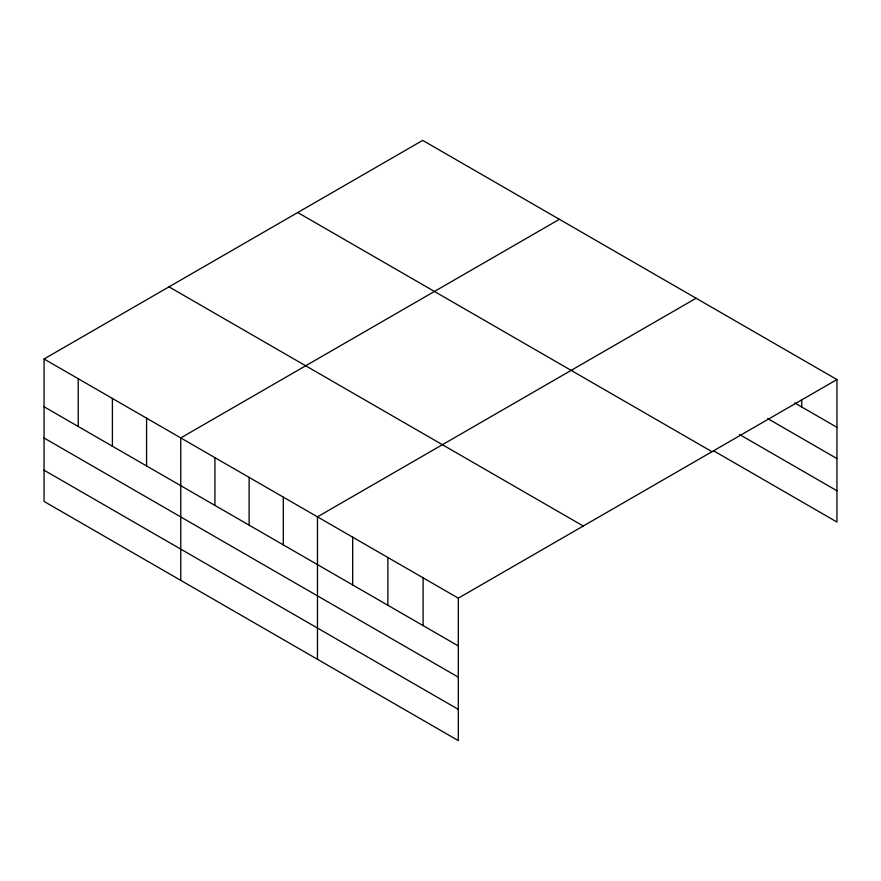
<?xml version="1.0" encoding="UTF-8"?>
<svg xmlns="http://www.w3.org/2000/svg" width="881" height="881" viewBox="0 0 881 881"><rect width="100%" height="100%" fill="white"/><g stroke="black" fill="none" stroke-linecap="round" stroke-linejoin="round"><path stroke-width="1.32" d="M44.05 358.985L458.307 598.166L458.307 740.613L44.05 501.443L44.05 358.985L422.693 140.387L836.95 379.557L836.95 522.015L713.709 450.852M559.391 219.314L180.759 437.912L180.759 580.37M696.1 298.241L317.468 516.839L317.468 659.296M458.307 598.166L836.95 379.557M794.695 402.925L836.95 427.318M767.703 418.585L836.95 458.572M739.533 434.52L836.95 490.761M297.734 212.53L712.002 451.7M168.998 286.854L583.266 526.023M44.05 406.747L458.307 645.927M44.05 438L458.307 677.17M44.05 470.19L458.307 709.37M801.743 400.161L801.743 406.989M423.1 577.837L423.1 625.598M387.882 557.508L387.882 605.269M352.675 537.179L352.675 584.929M283.286 497.115L283.286 544.876M249.114 477.381L249.114 525.142M214.931 457.646L214.931 505.408M146.576 418.189L146.576 465.95M112.405 398.454L112.405 446.215M78.222 378.72L78.222 426.481"/></g></svg>
